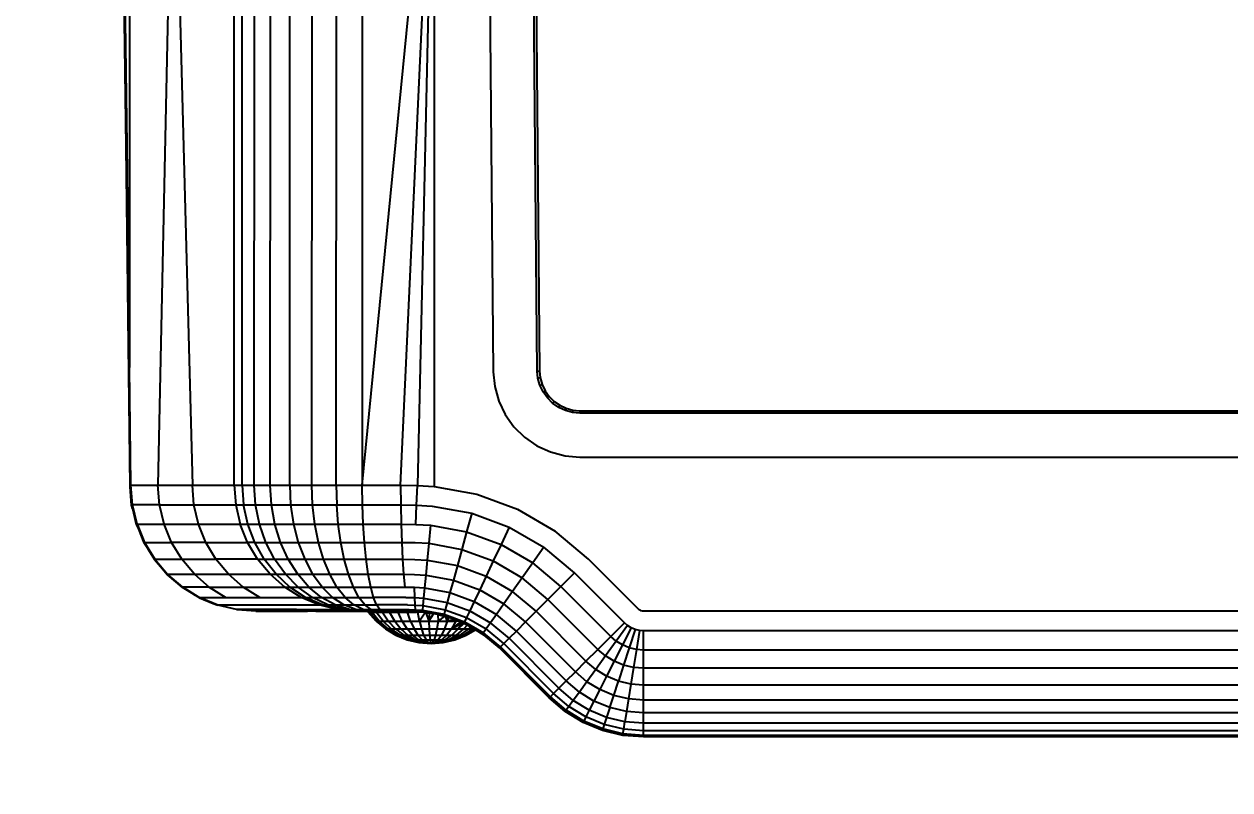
# Model space of a CAD drawing. Header units: inches. Extents: x -347369 to -260369, y 119522 to 149869.
# Drawn here: x -285173.7 to -285125.03, y 136709.24 to 136740.15 of the extents above; entities that cross this region are included whole.
import ezdxf

# ---------------------------------------------------------------- set-up
doc = ezdxf.new("R2010")
doc.units = ezdxf.units.IN
doc.header["$LTSCALE"] = 300
doc.layers.add('MACCHINA', color=40, linetype='Continuous')
doc.layers.add('QUOTE', color=7, linetype='Continuous')
doc.styles.get("Standard").update_dxf_attribs({"font": 'romans.shx'})
doc.dimstyles.new('sc1a100', dxfattribs={"dimscale": 100, "dimtxt": 3, "dimasz": 3, "dimexe": 0, "dimexo": 0, "dimgap": 1, "dimtad": 1, "dimzin": 12, "dimdsep": 46, "dimtxsty": 'Standard', "dimblk": 'CLOSEDBLANK', "dimcen": 1, "dimclrd": 253, "dimclre": 253, "dimclrt": 2, "dimadec": 0, "dimazin": 3, "dimtfac": 1, "dimtmove": 0, "dimatfit": 1, "dimldrblk": 'CLOSEDBLANK', "dimfxl": 1, "dimtolj": 1, "dimtzin": 0, "dimarcsym": 0})

# ---------------------------------------------------------------- blocks, each defined once
blk = doc.blocks.new('_ClosedBlank')
at = {"color": 0, "linetype": 'ByBlock', "lineweight": -2}
for p, q in [((-1, 0.16667), (0, 0)), ((-1, 0.16667), (-1, -0.16667)), ((0, 0), (-1, -0.16667))]:
    blk.add_line(p, q, dxfattribs=at)
blk = doc.blocks.new('*D27')
at = {"layer": 'Defpoints', "color": 0, "transparency": 16777216}
for p in [(-285230.166, 140399.656), (-284017.731, 139699.656), (-287395.23, 137749.656), (-287103.201, 136767.46), (-285230.166, 136499.656)]:
    blk.add_point(p, dxfattribs=at)
at = {"layer": 'QUOTE', "color": 253, "lineweight": -2, "transparency": 16777216}
for p, q in [((-287395.23, 137749.656), (-287753.699, 137542.694)), ((-285230.166, 136499.656), (-285230.166, 136085.732))]:
    blk.add_line(p, q, dxfattribs=at)
blk.add_arc((-285230.166, 138999.656), 2913.924, 215.901435, 264.098565, dxfattribs=at)
at = {"layer": 'QUOTE', "color": 253, "lineweight": -2, "transparency": 16777216, "xscale": 300, "yscale": 300, "zscale": 300}
for p, rotation in [((-287753.699, 137542.694), 122.9507175305296), ((-285230.166, 136085.732), 357.0492824694705)]:
    blk.add_blockref('_ClosedBlank', p, dxfattribs=dict(at, rotation=rotation))
at = {"layer": 'QUOTE', "color": 2, "transparency": 16777216, "insert": (-286562.128, 136692.63), "char_height": 300, "attachment_point": 5, "rotation": 330}
blk.add_mtext('\\A1;60°', dxfattribs=at)
blk = doc.blocks.new('*D37')
at = {"layer": 'Defpoints', "color": 0, "transparency": 16777216}
for p in [(-285230.166, 140399.656), (-286220.116, 139989.605), (-283462.399, 137231.889), (-285230.166, 136499.656), (-284473.382, 136175.299)]:
    blk.add_point(p, dxfattribs=at)
at = {"layer": 'QUOTE', "color": 253, "lineweight": -2, "transparency": 16777216}
for p, q in [((-283462.399, 137231.889), (-283162.594, 136932.083)), ((-285230.166, 136499.656), (-285230.166, 136075.667))]:
    blk.add_line(p, q, dxfattribs=at)
blk.add_arc((-285230.166, 138999.656), 2923.989, 275.881104, 309.118896, dxfattribs=at)
at = {"layer": 'QUOTE', "color": 253, "lineweight": -2, "transparency": 16777216, "xscale": 300, "yscale": 300, "zscale": 300}
for p, rotation in [((-283162.594, 136932.083), 42.0594481817856), ((-285230.166, 136075.667), 182.9405518182139)]:
    blk.add_blockref('_ClosedBlank', p, dxfattribs=dict(at, rotation=rotation))
at = {"layer": 'QUOTE', "color": 2, "transparency": 16777216, "insert": (-284206.875, 136529.212), "char_height": 300, "attachment_point": 5, "rotation": 22.5}
blk.add_mtext('\\A1;45°', dxfattribs=at)
blk = doc.blocks.new('A$Cad528b1c')
at = {"layer": 'MACCHINA'}
for p, q in [((60.717, -2248.577), (60.718, -2273.364)), ((62.481, -2248.577), (61.867, -2278.117)), ((62.481, -2248.577), (63.257, -2278.117)), ((64.943, -2278.117), (64.943, -2248.577)), ((65.259, -2278.117), (65.274, -2248.577)), ((65.753, -2278.117), (65.77, -2248.577)), ((66.401, -2278.117), (66.418, -2248.577)), ((67.184, -2278.117), (67.199, -2248.577)), ((68.08, -2278.117), (68.092, -2248.577)), ((69.065, -2278.117), (69.071, -2248.577)), ((70.108, -2248.577), (70.108, -2278.117)), ((70.108, -2278.117), (73.017, -2248.577)), ((71.663, -2278.117), (73.017, -2248.577)), ((73.017, -2248.577), (72.34, -2278.129)), ((73.017, -2248.577), (73.017, -2278.163)), ((60.578, -2264.447), (60.427, -2251.767)), ((60.455, -2251.801), (60.608, -2264.386)), ((75.242, -2255.974), (75.396, -2273.535)), ((77.174, -2273.511), (77.02, -2255.973)), ((77.115, -2255.973), (77.269, -2273.509)), ((60.741, -2278.178), (60.578, -2264.447)), ((60.608, -2264.386), (60.718, -2273.364)), ((60.776, -2278.117), (60.718, -2273.364)), ((75.396, -2273.535), (75.458, -2274.136)), ((77.174, -2273.511), (77.269, -2273.509)), ((77.203, -2273.792), (77.174, -2273.511)), ((77.203, -2273.792), (77.297, -2273.774)), ((77.283, -2274.08), (77.203, -2273.792)), ((77.269, -2273.509), (77.297, -2273.774)), ((77.297, -2273.774), (77.372, -2274.046)), ((75.458, -2274.136), (75.623, -2274.718)), ((77.283, -2274.08), (77.372, -2274.046)), ((77.411, -2274.35), (77.283, -2274.08)), ((77.372, -2274.046), (77.494, -2274.301)), ((77.411, -2274.35), (77.494, -2274.301)), ((77.494, -2274.301), (77.657, -2274.531)), ((75.623, -2274.718), (75.885, -2275.262)), ((77.585, -2274.593), (77.411, -2274.35)), ((77.585, -2274.593), (77.657, -2274.531)), ((77.797, -2274.803), (77.585, -2274.593)), ((77.657, -2274.531), (77.858, -2274.73)), ((77.797, -2274.803), (77.858, -2274.73)), ((78.043, -2274.973), (77.797, -2274.803)), ((77.858, -2274.73), (78.09, -2274.89)), ((75.885, -2275.262), (76.237, -2275.753)), ((78.043, -2274.973), (78.09, -2274.89)), ((78.314, -2275.099), (78.043, -2274.973)), ((78.09, -2274.89), (78.346, -2275.009)), ((78.314, -2275.099), (78.346, -2275.009)), ((78.603, -2275.176), (78.314, -2275.099)), ((78.346, -2275.009), (78.619, -2275.081)), ((78.619, -2275.081), (78.603, -2275.176)), ((78.9, -2275.201), (78.603, -2275.176)), ((78.619, -2275.081), (78.9, -2275.106)), ((78.9, -2275.106), (272.873, -2275.106)), ((78.9, -2275.106), (78.9, -2275.201)), ((272.873, -2275.201), (78.9, -2275.201)), ((76.237, -2275.753), (76.668, -2276.177)), ((76.668, -2276.177), (77.166, -2276.52)), ((77.166, -2276.52), (77.714, -2276.773)), ((77.714, -2276.773), (78.298, -2276.927)), ((78.298, -2276.927), (78.9, -2276.979)), ((78.9, -2276.979), (272.873, -2276.979)), ((60.741, -2278.178), (60.776, -2278.117)), ((60.804, -2278.917), (60.741, -2278.178)), ((60.838, -2278.911), (60.776, -2278.117)), ((60.776, -2278.117), (61.867, -2278.117)), ((61.867, -2278.117), (62.518, -2278.117)), ((61.929, -2278.912), (61.867, -2278.117)), ((62.518, -2278.117), (63.257, -2278.117)), ((63.257, -2278.117), (64.943, -2278.117)), ((63.318, -2278.912), (63.257, -2278.117)), ((64.943, -2278.117), (65.259, -2278.117)), ((64.943, -2278.117), (65.004, -2278.912)), ((65.259, -2278.117), (65.277, -2278.117)), ((65.259, -2278.117), (65.317, -2278.912)), ((65.277, -2278.117), (65.753, -2278.117)), ((65.772, -2278.117), (65.753, -2278.117)), ((65.806, -2278.912), (65.753, -2278.117)), ((65.772, -2278.117), (66.401, -2278.117)), ((66.401, -2278.117), (66.42, -2278.117)), ((66.447, -2278.912), (66.401, -2278.117)), ((66.42, -2278.117), (67.184, -2278.117)), ((67.184, -2278.117), (67.2, -2278.117)), ((67.184, -2278.117), (67.223, -2278.912)), ((67.2, -2278.117), (68.08, -2278.117)), ((68.08, -2278.117), (68.092, -2278.117)), ((68.111, -2278.912), (68.08, -2278.117)), ((68.092, -2278.117), (69.065, -2278.117)), ((69.065, -2278.117), (69.071, -2278.117)), ((69.065, -2278.117), (69.085, -2278.912)), ((69.071, -2278.117), (70.108, -2278.117)), ((70.108, -2278.117), (71.663, -2278.117)), ((70.119, -2278.912), (70.108, -2278.117)), ((71.663, -2278.117), (72.34, -2278.129)), ((71.663, -2278.117), (71.668, -2278.912)), ((72.305, -2278.922), (72.34, -2278.129)), ((72.34, -2278.129), (73.017, -2278.163)), ((73.017, -2278.163), (74.74, -2278.478)), ((74.74, -2278.478), (76.384, -2279.085)), ((60.838, -2278.911), (60.804, -2278.917)), ((60.837, -2279.05), (60.804, -2278.917)), ((60.837, -2279.05), (60.993, -2279.696)), ((61.929, -2278.912), (60.838, -2278.911)), ((61.023, -2279.686), (60.838, -2278.911)), ((61.929, -2278.912), (63.318, -2278.912)), ((62.113, -2279.687), (61.929, -2278.912)), ((63.318, -2278.912), (65.004, -2278.912)), ((63.501, -2279.687), (63.318, -2278.912)), ((65.004, -2278.912), (65.317, -2278.912)), ((65.004, -2278.912), (65.185, -2279.687)), ((65.317, -2278.912), (65.806, -2278.912)), ((65.489, -2279.687), (65.317, -2278.912)), ((65.806, -2278.912), (66.447, -2278.912)), ((65.963, -2279.687), (65.806, -2278.912)), ((66.447, -2278.912), (67.223, -2278.912)), ((66.586, -2279.687), (66.447, -2278.912)), ((67.223, -2278.912), (68.111, -2278.912)), ((67.223, -2278.912), (67.339, -2279.687)), ((68.111, -2278.912), (69.085, -2278.912)), ((68.2, -2279.687), (68.111, -2278.912)), ((69.085, -2278.912), (70.119, -2278.912)), ((69.146, -2279.687), (69.085, -2278.912)), ((70.119, -2278.912), (71.668, -2278.912)), ((70.15, -2279.687), (70.119, -2278.912)), ((71.668, -2278.912), (72.305, -2278.922)), ((71.668, -2278.912), (71.682, -2279.687)), ((72.276, -2279.695), (72.305, -2278.922)), ((72.305, -2278.922), (72.941, -2278.954)), ((72.941, -2278.954), (74.53, -2279.245)), ((76.384, -2279.085), (77.898, -2279.966)), ((74.53, -2279.245), (74.325, -2279.992)), ((74.53, -2279.245), (76.045, -2279.804)), ((61.023, -2279.686), (60.993, -2279.696)), ((60.993, -2279.696), (61.075, -2279.894)), ((61.023, -2279.686), (62.113, -2279.687)), ((61.023, -2279.686), (61.326, -2280.424)), ((61.075, -2279.894), (61.301, -2280.436)), ((62.113, -2279.687), (63.501, -2279.687)), ((62.414, -2280.424), (62.113, -2279.687)), ((63.501, -2279.687), (65.185, -2279.687)), ((63.8, -2280.424), (63.501, -2279.687)), ((65.185, -2279.687), (65.489, -2279.687)), ((65.482, -2280.424), (65.185, -2279.687)), ((65.489, -2279.687), (65.963, -2279.687)), ((65.771, -2280.424), (65.489, -2279.687)), ((65.963, -2279.687), (66.586, -2279.687)), ((66.222, -2280.424), (65.963, -2279.687)), ((66.586, -2279.687), (67.339, -2279.687)), ((66.814, -2280.424), (66.586, -2279.687)), ((67.339, -2279.687), (68.2, -2279.687)), ((67.339, -2279.687), (67.529, -2280.424)), ((68.2, -2279.687), (69.146, -2279.687)), ((68.348, -2280.424), (68.2, -2279.687)), ((69.146, -2279.687), (70.15, -2279.687)), ((69.247, -2280.424), (69.146, -2279.687)), ((70.15, -2279.687), (71.682, -2279.687)), ((70.2, -2280.424), (70.15, -2279.687)), ((71.682, -2279.687), (72.276, -2279.695)), ((71.682, -2279.687), (71.706, -2280.424)), ((72.276, -2279.695), (72.868, -2279.726)), ((72.868, -2279.726), (72.798, -2280.459)), ((72.868, -2279.726), (74.325, -2279.992)), ((74.325, -2279.992), (74.131, -2280.703)), ((74.325, -2279.992), (75.715, -2280.506)), ((76.045, -2279.804), (75.715, -2280.506)), ((76.045, -2279.804), (77.441, -2280.616)), ((79.24, -2281.093), (77.898, -2279.966)), ((61.326, -2280.424), (61.301, -2280.436)), ((61.454, -2280.685), (61.301, -2280.436)), ((61.326, -2280.424), (62.414, -2280.424)), ((61.326, -2280.424), (61.74, -2281.103)), ((63.8, -2280.424), (62.414, -2280.424)), ((62.826, -2281.103), (62.414, -2280.424)), ((63.8, -2280.424), (65.482, -2280.424)), ((64.209, -2281.103), (63.8, -2280.424)), ((65.771, -2280.424), (65.482, -2280.424)), ((65.887, -2281.103), (65.482, -2280.424)), ((65.771, -2280.424), (66.222, -2280.424)), ((66.155, -2281.103), (65.771, -2280.424)), ((66.222, -2280.424), (66.814, -2280.424)), ((66.575, -2281.103), (66.222, -2280.424)), ((66.814, -2280.424), (67.529, -2280.424)), ((67.124, -2281.103), (66.814, -2280.424)), ((67.529, -2280.424), (68.348, -2280.424)), ((67.529, -2280.424), (67.789, -2281.103)), ((68.348, -2280.424), (69.247, -2280.424)), ((68.549, -2281.103), (68.348, -2280.424)), ((69.247, -2280.424), (70.2, -2280.424)), ((69.384, -2281.103), (69.247, -2280.424)), ((70.2, -2280.424), (71.706, -2280.424)), ((70.269, -2281.103), (70.2, -2280.424)), ((71.706, -2280.424), (72.252, -2280.43)), ((71.706, -2280.424), (71.738, -2281.103)), ((72.252, -2280.43), (72.798, -2280.459)), ((72.798, -2280.459), (72.734, -2281.135)), ((72.798, -2280.459), (74.131, -2280.703)), ((75.715, -2280.506), (75.401, -2281.172)), ((75.715, -2280.506), (76.996, -2281.25)), ((77.441, -2280.616), (76.996, -2281.25)), ((78.678, -2281.655), (77.441, -2280.616)), ((61.454, -2280.685), (61.722, -2281.119)), ((61.74, -2281.103), (61.722, -2281.119)), ((61.722, -2281.119), (61.963, -2281.398)), ((61.74, -2281.103), (62.826, -2281.103)), ((61.74, -2281.103), (61.741, -2281.105)), ((61.741, -2281.105), (62.254, -2281.709)), ((62.826, -2281.103), (64.209, -2281.103)), ((63.337, -2281.709), (62.826, -2281.103)), ((65.887, -2281.103), (64.209, -2281.103)), ((64.717, -2281.709), (64.209, -2281.103)), ((65.887, -2281.103), (66.155, -2281.103)), ((66.391, -2281.709), (65.887, -2281.103)), ((66.155, -2281.103), (66.575, -2281.103)), ((66.634, -2281.709), (66.155, -2281.103)), ((66.575, -2281.103), (67.124, -2281.103)), ((67.013, -2281.709), (66.575, -2281.103)), ((67.124, -2281.103), (67.789, -2281.103)), ((67.51, -2281.709), (67.124, -2281.103)), ((67.789, -2281.103), (68.549, -2281.103)), ((67.789, -2281.103), (68.111, -2281.709)), ((68.549, -2281.103), (69.384, -2281.103)), ((68.799, -2281.709), (68.549, -2281.103)), ((69.384, -2281.103), (70.269, -2281.103)), ((69.554, -2281.709), (69.384, -2281.103)), ((70.269, -2281.103), (71.738, -2281.103)), ((70.355, -2281.709), (70.269, -2281.103)), ((71.738, -2281.103), (72.236, -2281.108)), ((71.738, -2281.103), (71.778, -2281.709)), ((72.236, -2281.108), (72.734, -2281.135)), ((74.131, -2280.703), (73.951, -2281.358)), ((74.131, -2280.703), (75.401, -2281.172)), ((81.255, -2283.108), (79.24, -2281.093)), ((61.963, -2281.398), (62.246, -2281.726)), ((72.734, -2281.135), (72.677, -2281.739)), ((72.734, -2281.135), (73.951, -2281.358)), ((73.951, -2281.358), (73.791, -2281.943)), ((73.951, -2281.358), (75.112, -2281.787)), ((75.401, -2281.172), (75.112, -2281.787)), ((75.401, -2281.172), (76.572, -2281.852)), ((76.996, -2281.25), (76.572, -2281.852)), ((78.13, -2282.203), (76.996, -2281.25)), ((62.246, -2281.726), (62.254, -2281.709)), ((62.586, -2282.014), (62.246, -2281.726)), ((62.254, -2281.709), (63.337, -2281.709)), ((62.254, -2281.709), (62.258, -2281.714)), ((62.258, -2281.714), (62.856, -2282.227)), ((62.586, -2282.014), (62.856, -2282.227)), ((62.858, -2282.244), (62.586, -2282.014)), ((63.337, -2281.709), (64.717, -2281.709)), ((63.337, -2281.709), (63.936, -2282.227)), ((64.717, -2281.709), (66.391, -2281.709)), ((65.312, -2282.227), (64.717, -2281.709)), ((66.391, -2281.709), (66.634, -2281.709)), ((66.982, -2282.227), (66.391, -2281.709)), ((66.634, -2281.709), (67.013, -2281.709)), ((67.194, -2282.227), (66.634, -2281.709)), ((67.013, -2281.709), (67.51, -2281.709)), ((67.526, -2282.227), (67.013, -2281.709)), ((67.51, -2281.709), (68.111, -2281.709)), ((67.962, -2282.227), (67.51, -2281.709)), ((68.111, -2281.709), (68.799, -2281.709)), ((68.489, -2282.227), (68.111, -2281.709)), ((68.799, -2281.709), (69.554, -2281.709)), ((69.092, -2282.227), (68.799, -2281.709)), ((69.554, -2281.709), (70.355, -2281.709)), ((69.754, -2282.227), (69.554, -2281.709)), ((70.355, -2281.709), (71.778, -2281.709)), ((70.456, -2282.227), (70.355, -2281.709)), ((71.778, -2281.709), (72.228, -2281.714)), ((71.778, -2281.709), (71.825, -2282.227)), ((72.228, -2281.714), (72.677, -2281.739)), ((72.677, -2281.739), (72.628, -2282.254)), ((72.677, -2281.739), (73.791, -2281.943)), ((73.791, -2281.943), (73.654, -2282.442)), ((73.791, -2281.943), (74.853, -2282.335)), ((75.112, -2281.787), (74.853, -2282.335)), ((75.112, -2281.787), (76.181, -2282.408)), ((76.572, -2281.852), (76.181, -2282.408)), ((77.609, -2282.724), (76.572, -2281.852)), ((78.678, -2281.655), (78.13, -2282.203)), ((80.693, -2283.67), (78.678, -2281.655)), ((63.936, -2282.227), (62.856, -2282.227)), ((62.866, -2282.233), (62.856, -2282.227)), ((62.858, -2282.244), (62.866, -2282.233)), ((63.306, -2282.514), (62.858, -2282.244)), ((63.531, -2282.644), (62.866, -2282.233)), ((63.306, -2282.514), (63.531, -2282.644)), ((63.545, -2282.659), (63.306, -2282.514)), ((63.936, -2282.227), (65.312, -2282.227)), ((63.936, -2282.227), (64.608, -2282.644)), ((65.312, -2282.227), (66.982, -2282.227)), ((65.979, -2282.644), (65.312, -2282.227)), ((66.982, -2282.227), (67.194, -2282.227)), ((67.643, -2282.644), (66.982, -2282.227)), ((67.194, -2282.227), (67.526, -2282.227)), ((67.822, -2282.644), (67.194, -2282.227)), ((67.526, -2282.227), (67.962, -2282.227)), ((68.102, -2282.644), (67.526, -2282.227)), ((67.962, -2282.227), (68.489, -2282.227)), ((68.469, -2282.644), (67.962, -2282.227)), ((68.489, -2282.227), (69.092, -2282.227)), ((68.913, -2282.644), (68.489, -2282.227)), ((69.092, -2282.227), (69.754, -2282.227)), ((69.42, -2282.644), (69.092, -2282.227)), ((69.754, -2282.227), (70.456, -2282.227)), ((69.978, -2282.644), (69.754, -2282.227)), ((70.456, -2282.227), (71.825, -2282.227)), ((70.569, -2282.644), (70.456, -2282.227)), ((71.825, -2282.227), (72.227, -2282.231)), ((72.227, -2282.231), (72.628, -2282.254)), ((72.233, -2282.647), (72.227, -2282.231)), ((72.628, -2282.254), (72.588, -2282.669)), ((72.628, -2282.254), (73.654, -2282.442)), ((73.654, -2282.442), (73.544, -2282.844)), ((73.654, -2282.442), (74.633, -2282.804)), ((74.853, -2282.335), (74.633, -2282.804)), ((74.853, -2282.335), (75.833, -2282.904)), ((76.181, -2282.408), (75.833, -2282.904)), ((77.128, -2283.205), (76.181, -2282.408)), ((78.13, -2282.203), (77.609, -2282.724)), ((80.144, -2284.218), (78.13, -2282.203)), ((63.531, -2282.644), (64.608, -2282.644)), ((63.548, -2282.651), (63.531, -2282.644)), ((63.545, -2282.659), (63.548, -2282.651)), ((63.545, -2282.659), (64.262, -2282.949)), ((63.545, -2282.659), (64.101, -2282.885)), ((64.262, -2282.949), (63.548, -2282.651)), ((64.262, -2282.949), (64.101, -2282.885)), ((64.101, -2282.885), (64.288, -2282.96)), ((64.262, -2282.949), (65.335, -2282.949)), ((64.262, -2282.949), (64.289, -2282.955)), ((64.289, -2282.955), (64.288, -2282.96)), ((65.032, -2283.135), (64.288, -2282.96)), ((64.608, -2282.644), (65.979, -2282.644)), ((65.335, -2282.949), (66.702, -2282.949)), ((65.979, -2282.644), (67.643, -2282.644)), ((66.702, -2282.949), (68.36, -2282.949)), ((67.643, -2282.644), (67.822, -2282.644)), ((68.36, -2282.949), (67.643, -2282.644)), ((67.822, -2282.644), (68.102, -2282.644)), ((68.503, -2282.949), (67.822, -2282.644)), ((68.102, -2282.644), (68.469, -2282.644)), ((68.726, -2282.949), (68.102, -2282.644)), ((68.36, -2282.949), (68.503, -2282.949)), ((69.115, -2283.135), (68.36, -2282.949)), ((68.469, -2282.644), (68.913, -2282.644)), ((69.018, -2282.949), (68.469, -2282.644)), ((68.503, -2282.949), (68.726, -2282.949)), ((69.219, -2283.135), (68.503, -2282.949)), ((68.726, -2282.949), (69.018, -2282.949)), ((69.382, -2283.135), (68.726, -2282.949)), ((68.913, -2282.644), (69.42, -2282.644)), ((69.371, -2282.949), (68.913, -2282.644)), ((69.018, -2282.949), (69.371, -2282.949)), ((69.596, -2283.135), (69.018, -2282.949)), ((69.371, -2282.949), (69.776, -2282.949)), ((69.855, -2283.135), (69.371, -2282.949)), ((69.42, -2282.644), (69.978, -2282.644)), ((69.776, -2282.949), (69.42, -2282.644)), ((69.776, -2282.949), (70.22, -2282.949)), ((70.15, -2283.135), (69.776, -2282.949)), ((69.978, -2282.644), (70.569, -2282.644)), ((70.22, -2282.949), (69.978, -2282.644)), ((70.22, -2282.949), (70.691, -2282.949)), ((70.475, -2283.135), (70.22, -2282.949)), ((71.877, -2282.644), (70.569, -2282.644)), ((70.691, -2282.949), (70.569, -2282.644)), ((71.934, -2282.949), (70.691, -2282.949)), ((70.82, -2283.135), (70.691, -2282.949)), ((71.877, -2282.644), (72.233, -2282.647)), ((71.934, -2282.949), (72.247, -2282.952)), ((72.233, -2282.647), (72.588, -2282.669)), ((72.247, -2282.952), (72.233, -2282.647)), ((72.247, -2282.952), (72.559, -2282.973)), ((72.268, -2283.139), (72.247, -2282.952)), ((72.559, -2282.973), (72.542, -2283.158)), ((72.588, -2282.669), (72.559, -2282.973)), ((72.559, -2282.973), (73.463, -2283.138)), ((72.588, -2282.669), (73.544, -2282.844)), ((73.544, -2282.844), (73.463, -2283.138)), ((73.544, -2282.844), (74.455, -2283.18)), ((74.633, -2282.804), (74.455, -2283.18)), ((74.633, -2282.804), (75.535, -2283.328)), ((75.833, -2282.904), (75.535, -2283.328)), ((76.7, -2283.633), (75.833, -2282.904)), ((77.609, -2282.724), (77.128, -2283.205)), ((79.624, -2284.739), (77.609, -2282.724)), ((66.101, -2283.135), (65.032, -2283.135)), ((65.069, -2283.138), (65.032, -2283.135)), ((65.069, -2283.141), (65.032, -2283.135)), ((65.045, -2283.136), (65.069, -2283.141)), ((65.821, -2283.197), (65.069, -2283.138)), ((65.069, -2283.138), (65.069, -2283.141)), ((65.821, -2283.197), (65.069, -2283.141)), ((65.821, -2283.197), (66.886, -2283.197)), ((65.821, -2283.197), (67.898, -2283.197)), ((67.93, -2283.197), (65.821, -2283.197)), ((68.029, -2283.197), (65.821, -2283.197)), ((67.463, -2283.135), (66.101, -2283.135)), ((68.243, -2283.197), (66.886, -2283.197)), ((67.463, -2283.135), (69.115, -2283.135)), ((69.889, -2283.197), (68.243, -2283.197)), ((68.243, -2283.197), (70.349, -2283.197)), ((69.115, -2283.135), (69.219, -2283.135)), ((69.219, -2283.135), (69.382, -2283.135)), ((69.382, -2283.135), (69.596, -2283.135)), ((69.596, -2283.135), (69.855, -2283.135)), ((69.855, -2283.135), (70.15, -2283.135)), ((69.889, -2283.197), (69.954, -2283.197)), ((70.003, -2283.197), (69.889, -2283.197)), ((69.896, -2283.197), (69.957, -2283.197)), ((69.954, -2283.197), (70.055, -2283.197)), ((70.35, -2283.197), (69.957, -2283.197)), ((70.342, -2283.197), (70.055, -2283.197)), ((70.055, -2283.197), (70.189, -2283.197)), ((70.15, -2283.135), (70.475, -2283.135)), ((70.189, -2283.197), (70.35, -2283.197)), ((70.35, -2283.197), (70.534, -2283.197)), ((70.35, -2283.235), (70.35, -2283.197)), ((70.673, -2283.604), (70.35, -2283.235)), ((70.35, -2283.235), (70.386, -2283.235)), ((70.385, -2283.197), (70.386, -2283.235)), ((70.49, -2283.197), (70.386, -2283.235)), ((70.386, -2283.235), (70.491, -2283.235)), ((70.705, -2283.604), (70.386, -2283.235)), ((70.386, -2283.235), (70.386, -2283.235)), ((70.475, -2283.135), (70.82, -2283.135)), ((70.49, -2283.197), (70.495, -2283.235)), ((70.491, -2283.235), (70.495, -2283.235)), ((70.495, -2283.235), (70.662, -2283.197)), ((70.495, -2283.235), (70.664, -2283.235)), ((70.8, -2283.604), (70.495, -2283.235)), ((70.534, -2283.197), (70.737, -2283.197)), ((70.662, -2283.197), (70.672, -2283.235)), ((70.664, -2283.235), (70.672, -2283.235)), ((70.672, -2283.235), (70.897, -2283.197)), ((70.672, -2283.235), (70.898, -2283.235)), ((70.955, -2283.604), (70.672, -2283.235)), ((70.737, -2283.197), (70.951, -2283.197)), ((70.82, -2283.135), (71.994, -2283.135)), ((70.857, -2283.197), (71.524, -2283.197)), ((70.897, -2283.197), (70.913, -2283.235)), ((70.898, -2283.235), (70.913, -2283.235)), ((71.186, -2283.197), (70.913, -2283.235)), ((70.913, -2283.235), (71.188, -2283.235)), ((71.165, -2283.604), (70.913, -2283.235)), ((70.951, -2283.197), (72.055, -2283.197)), ((71.186, -2283.197), (71.211, -2283.235)), ((71.188, -2283.235), (71.211, -2283.235)), ((71.524, -2283.197), (71.211, -2283.235)), ((71.211, -2283.235), (71.526, -2283.235)), ((71.425, -2283.604), (71.211, -2283.235)), ((71.774, -2283.197), (71.524, -2283.197)), ((71.524, -2283.197), (71.558, -2283.235)), ((71.526, -2283.235), (71.558, -2283.235)), ((71.558, -2283.235), (71.899, -2283.197)), ((71.558, -2283.235), (71.901, -2283.235)), ((71.727, -2283.604), (71.558, -2283.235)), ((71.899, -2283.197), (71.942, -2283.235)), ((71.901, -2283.235), (71.942, -2283.235)), ((71.942, -2283.235), (72.055, -2283.197)), ((71.942, -2283.235), (72.241, -2283.209)), ((71.942, -2283.235), (72.303, -2283.235)), ((72.063, -2283.604), (71.942, -2283.235)), ((71.994, -2283.135), (72.268, -2283.139)), ((72.055, -2283.197), (71.994, -2283.135)), ((72.055, -2283.197), (72.296, -2283.203)), ((72.055, -2283.197), (72.548, -2283.228)), ((72.268, -2283.139), (72.542, -2283.158)), ((72.296, -2283.203), (72.268, -2283.139)), ((72.536, -2283.22), (72.296, -2283.203)), ((72.296, -2283.203), (72.609, -2283.233)), ((72.354, -2283.235), (72.303, -2283.235)), ((72.354, -2283.235), (72.319, -2283.213)), ((72.423, -2283.604), (72.354, -2283.235)), ((72.62, -2283.235), (72.354, -2283.235)), ((72.67, -2283.245), (72.423, -2283.604)), ((72.542, -2283.158), (72.536, -2283.22)), ((72.536, -2283.22), (72.847, -2283.277)), ((72.542, -2283.158), (73.414, -2283.318)), ((72.68, -2283.246), (72.795, -2283.604)), ((72.795, -2283.604), (72.847, -2283.277)), ((72.795, -2283.604), (72.995, -2283.304)), ((73.398, -2283.378), (72.847, -2283.277)), ((73.16, -2283.334), (73.171, -2283.604)), ((73.427, -2283.406), (73.171, -2283.604)), ((73.2, -2283.342), (73.62, -2283.46)), ((73.414, -2283.318), (73.398, -2283.378)), ((73.398, -2283.378), (73.62, -2283.46)), ((73.463, -2283.138), (73.414, -2283.318)), ((73.414, -2283.318), (74.246, -2283.625)), ((73.456, -2283.414), (73.539, -2283.604)), ((73.463, -2283.138), (74.325, -2283.456)), ((73.539, -2283.604), (73.618, -2283.459)), ((73.841, -2283.541), (73.539, -2283.604)), ((74.219, -2283.681), (73.62, -2283.46)), ((73.879, -2283.556), (73.887, -2283.604)), ((74.325, -2283.456), (74.246, -2283.625)), ((74.455, -2283.18), (74.325, -2283.456)), ((74.325, -2283.456), (75.12, -2283.918)), ((74.455, -2283.18), (75.295, -2283.669)), ((75.535, -2283.328), (75.295, -2283.669)), ((76.333, -2283.999), (75.535, -2283.328)), ((77.128, -2283.205), (76.7, -2283.633)), ((79.143, -2285.219), (77.128, -2283.205)), ((81.291, -2283.139), (81.255, -2283.108)), ((81.332, -2283.164), (81.291, -2283.139)), ((81.376, -2283.182), (81.332, -2283.164)), ((81.422, -2283.194), (81.376, -2283.182)), ((81.47, -2283.197), (81.422, -2283.194)), ((270.303, -2283.197), (81.47, -2283.197)), ((70.673, -2283.604), (70.705, -2283.604)), ((70.673, -2283.604), (71.049, -2283.918)), ((70.705, -2283.604), (70.8, -2283.604)), ((70.705, -2283.604), (71.076, -2283.918)), ((70.8, -2283.604), (70.955, -2283.604)), ((71.155, -2283.918), (70.8, -2283.604)), ((70.955, -2283.604), (71.165, -2283.604)), ((71.283, -2283.918), (70.955, -2283.604)), ((71.049, -2283.918), (71.076, -2283.918)), ((71.049, -2283.918), (71.47, -2284.17)), ((71.076, -2283.918), (71.155, -2283.918)), ((71.076, -2283.918), (71.49, -2284.17)), ((71.155, -2283.918), (71.283, -2283.918)), ((71.551, -2284.17), (71.155, -2283.918)), ((71.165, -2283.604), (71.425, -2283.604)), ((71.165, -2283.604), (71.458, -2283.918)), ((71.283, -2283.918), (71.458, -2283.918)), ((71.65, -2284.17), (71.283, -2283.918)), ((71.425, -2283.604), (71.727, -2283.604)), ((71.425, -2283.604), (71.674, -2283.918)), ((71.458, -2283.918), (71.674, -2283.918)), ((71.458, -2283.918), (71.785, -2284.17)), ((71.674, -2283.918), (71.925, -2283.918)), ((71.674, -2283.918), (71.951, -2284.17)), ((71.727, -2283.604), (72.063, -2283.604)), ((71.925, -2283.918), (71.727, -2283.604)), ((71.925, -2283.918), (72.203, -2283.918)), ((72.145, -2284.17), (71.925, -2283.918)), ((72.063, -2283.604), (72.423, -2283.604)), ((72.063, -2283.604), (72.203, -2283.918)), ((72.203, -2283.918), (72.502, -2283.918)), ((72.203, -2283.918), (72.36, -2284.17)), ((72.423, -2283.604), (72.795, -2283.604)), ((72.423, -2283.604), (72.502, -2283.918)), ((72.502, -2283.918), (72.811, -2283.918)), ((72.502, -2283.918), (72.59, -2284.17)), ((72.795, -2283.604), (73.171, -2283.604)), ((72.795, -2283.604), (72.811, -2283.918)), ((72.811, -2283.918), (73.123, -2283.918)), ((72.811, -2283.918), (72.829, -2284.17)), ((73.123, -2283.918), (73.07, -2284.17)), ((73.171, -2283.604), (73.123, -2283.918)), ((73.123, -2283.918), (73.428, -2283.918)), ((73.171, -2283.604), (73.539, -2283.604)), ((73.428, -2283.918), (73.305, -2284.17)), ((73.539, -2283.604), (73.428, -2283.918)), ((73.428, -2283.918), (73.718, -2283.918)), ((73.718, -2283.918), (73.529, -2284.17)), ((73.539, -2283.604), (73.887, -2283.604)), ((73.887, -2283.604), (73.718, -2283.918)), ((74.081, -2283.631), (73.718, -2283.918)), ((73.718, -2283.918), (74.157, -2283.667)), ((73.718, -2283.918), (73.984, -2283.918)), ((73.734, -2284.17), (73.984, -2283.918)), ((74.052, -2283.619), (73.887, -2283.604)), ((73.915, -2284.17), (74.218, -2283.918)), ((74.163, -2283.67), (73.984, -2283.918)), ((73.984, -2283.918), (74.208, -2283.691)), ((73.984, -2283.918), (74.218, -2283.918)), ((74.066, -2284.17), (74.414, -2283.918)), ((74.356, -2283.761), (74.07, -2283.626)), ((74.566, -2283.918), (74.183, -2284.17)), ((74.354, -2283.76), (74.218, -2283.918)), ((74.218, -2283.918), (74.414, -2283.918)), ((74.246, -2283.625), (74.219, -2283.681)), ((74.219, -2283.681), (74.356, -2283.761)), ((74.246, -2283.625), (75.013, -2284.07)), ((74.646, -2283.929), (74.264, -2284.17)), ((74.66, -2283.938), (74.264, -2284.17)), ((74.661, -2283.938), (74.304, -2284.17)), ((74.304, -2284.17), (74.681, -2283.95)), ((74.977, -2284.122), (74.356, -2283.761)), ((74.414, -2283.918), (74.51, -2283.85)), ((74.414, -2283.918), (74.566, -2283.918)), ((74.541, -2283.868), (74.566, -2283.918)), ((74.566, -2283.918), (74.609, -2283.908)), ((74.626, -2283.918), (74.566, -2283.918)), ((74.667, -2283.942), (75.037, -2284.172)), ((75.12, -2283.918), (75.013, -2284.07)), ((75.295, -2283.669), (75.12, -2283.918)), ((75.823, -2284.509), (75.12, -2283.918)), ((76.039, -2284.294), (75.295, -2283.669)), ((76.333, -2283.999), (76.039, -2284.294)), ((76.7, -2283.633), (76.333, -2283.999)), ((78.348, -2286.014), (76.333, -2283.999)), ((78.714, -2285.648), (76.7, -2283.633)), ((80.144, -2284.218), (80.693, -2283.67)), ((80.824, -2283.782), (80.368, -2284.409)), ((80.971, -2283.872), (80.619, -2284.563)), ((80.824, -2283.782), (80.693, -2283.67)), ((80.971, -2283.872), (80.824, -2283.782)), ((81.13, -2283.938), (80.891, -2284.675)), ((81.13, -2283.938), (80.971, -2283.872)), ((81.298, -2283.978), (81.13, -2283.938)), ((81.298, -2283.978), (81.177, -2284.744)), ((81.47, -2283.992), (81.298, -2283.978)), ((270.303, -2283.992), (81.47, -2283.992)), ((81.47, -2284.767), (81.47, -2283.992)), ((71.47, -2284.17), (71.49, -2284.17)), ((71.47, -2284.17), (71.924, -2284.355)), ((71.49, -2284.17), (71.551, -2284.17)), ((71.49, -2284.17), (71.938, -2284.355)), ((71.551, -2284.17), (71.65, -2284.17)), ((71.979, -2284.355), (71.551, -2284.17)), ((71.65, -2284.17), (71.785, -2284.17)), ((72.046, -2284.355), (71.65, -2284.17)), ((71.785, -2284.17), (71.951, -2284.17)), ((71.785, -2284.17), (72.138, -2284.355)), ((71.924, -2284.355), (71.938, -2284.355)), ((71.924, -2284.355), (72.401, -2284.468)), ((71.938, -2284.355), (71.979, -2284.355)), ((71.938, -2284.355), (72.408, -2284.468)), ((71.951, -2284.17), (72.145, -2284.17)), ((71.951, -2284.17), (72.251, -2284.355)), ((71.979, -2284.355), (72.046, -2284.355)), ((72.429, -2284.468), (71.979, -2284.355)), ((72.046, -2284.355), (72.138, -2284.355)), ((72.463, -2284.468), (72.046, -2284.355)), ((72.138, -2284.355), (72.251, -2284.355)), ((72.138, -2284.355), (72.509, -2284.468)), ((72.145, -2284.17), (72.36, -2284.17)), ((72.383, -2284.355), (72.145, -2284.17)), ((72.251, -2284.355), (72.383, -2284.355)), ((72.251, -2284.355), (72.567, -2284.468)), ((72.36, -2284.17), (72.59, -2284.17)), ((72.36, -2284.17), (72.529, -2284.355)), ((72.383, -2284.355), (72.529, -2284.355)), ((72.633, -2284.468), (72.383, -2284.355)), ((72.401, -2284.468), (72.89, -2284.505)), ((72.401, -2284.468), (72.408, -2284.468)), ((72.408, -2284.468), (72.429, -2284.468)), ((72.429, -2284.468), (72.463, -2284.468)), ((72.463, -2284.468), (72.509, -2284.468)), ((72.509, -2284.468), (72.567, -2284.468)), ((72.529, -2284.355), (72.686, -2284.355)), ((72.529, -2284.355), (72.707, -2284.468)), ((72.567, -2284.468), (72.633, -2284.468)), ((72.59, -2284.17), (72.829, -2284.17)), ((72.59, -2284.17), (72.686, -2284.355)), ((72.633, -2284.468), (72.707, -2284.468)), ((72.686, -2284.355), (72.849, -2284.355)), ((72.686, -2284.355), (72.787, -2284.468)), ((72.707, -2284.468), (72.787, -2284.468)), ((72.787, -2284.468), (72.869, -2284.468)), ((72.829, -2284.17), (73.07, -2284.17)), ((72.829, -2284.17), (72.849, -2284.355)), ((72.849, -2284.355), (73.012, -2284.355)), ((72.849, -2284.355), (72.869, -2284.468)), ((72.869, -2284.468), (72.952, -2284.468)), ((72.89, -2284.505), (73.377, -2284.468)), ((73.012, -2284.355), (72.952, -2284.468)), ((72.952, -2284.468), (73.033, -2284.468)), ((73.07, -2284.17), (73.012, -2284.355)), ((73.012, -2284.355), (73.172, -2284.355)), ((73.172, -2284.355), (73.033, -2284.468)), ((73.033, -2284.468), (73.11, -2284.468)), ((73.07, -2284.17), (73.305, -2284.17)), ((73.324, -2284.355), (73.11, -2284.468)), ((73.11, -2284.468), (73.18, -2284.468)), ((73.305, -2284.17), (73.172, -2284.355)), ((73.172, -2284.355), (73.324, -2284.355)), ((73.18, -2284.468), (73.464, -2284.355)), ((73.18, -2284.468), (73.242, -2284.468)), ((73.242, -2284.468), (73.587, -2284.355)), ((73.242, -2284.468), (73.294, -2284.468)), ((73.294, -2284.468), (73.69, -2284.355)), ((73.294, -2284.468), (73.335, -2284.468)), ((73.305, -2284.17), (73.529, -2284.17)), ((73.529, -2284.17), (73.324, -2284.355)), ((73.324, -2284.355), (73.464, -2284.355)), ((73.77, -2284.355), (73.335, -2284.468)), ((73.335, -2284.468), (73.363, -2284.468)), ((73.824, -2284.355), (73.363, -2284.468)), ((73.363, -2284.468), (73.377, -2284.468)), ((73.377, -2284.468), (73.852, -2284.355)), ((73.464, -2284.355), (73.734, -2284.17)), ((73.464, -2284.355), (73.587, -2284.355)), ((73.529, -2284.17), (73.734, -2284.17)), ((73.587, -2284.355), (73.915, -2284.17)), ((73.587, -2284.355), (73.69, -2284.355)), ((73.69, -2284.355), (74.066, -2284.17)), ((73.69, -2284.355), (73.77, -2284.355)), ((73.734, -2284.17), (73.915, -2284.17)), ((74.183, -2284.17), (73.77, -2284.355)), ((73.77, -2284.355), (73.824, -2284.355)), ((74.264, -2284.17), (73.824, -2284.355)), ((73.824, -2284.355), (73.852, -2284.355)), ((73.852, -2284.355), (74.304, -2284.17)), ((73.915, -2284.17), (74.066, -2284.17)), ((74.066, -2284.17), (74.183, -2284.17)), ((74.183, -2284.17), (74.264, -2284.17)), ((74.264, -2284.17), (74.304, -2284.17)), ((75.013, -2284.07), (74.977, -2284.122)), ((75.037, -2284.172), (74.977, -2284.122)), ((75.692, -2284.641), (75.013, -2284.07)), ((75.647, -2284.685), (75.037, -2284.172)), ((75.823, -2284.509), (75.692, -2284.641)), ((76.039, -2284.294), (75.823, -2284.509)), ((77.838, -2286.524), (75.823, -2284.509)), ((78.054, -2286.309), (76.039, -2284.294)), ((79.624, -2284.739), (80.144, -2284.218)), ((80.368, -2284.409), (79.935, -2285.005)), ((80.368, -2284.409), (80.144, -2284.218)), ((80.619, -2284.563), (80.368, -2284.409)), ((75.692, -2284.641), (75.647, -2284.685)), ((77.662, -2286.7), (75.647, -2284.685)), ((77.707, -2286.656), (75.692, -2284.641)), ((79.143, -2285.219), (79.624, -2284.739)), ((79.935, -2285.005), (79.536, -2285.555)), ((79.935, -2285.005), (79.624, -2284.739)), ((80.285, -2285.219), (79.935, -2285.005)), ((80.619, -2284.563), (80.285, -2285.219)), ((80.891, -2284.675), (80.619, -2284.563)), ((80.891, -2284.675), (80.663, -2285.376)), ((81.177, -2284.744), (80.891, -2284.675)), ((81.177, -2284.744), (81.062, -2285.471)), ((81.47, -2284.767), (81.177, -2284.744)), ((270.303, -2284.767), (81.47, -2284.767)), ((81.47, -2285.504), (81.47, -2284.767)), ((78.714, -2285.648), (79.143, -2285.219)), ((79.536, -2285.555), (79.143, -2285.219)), ((80.285, -2285.219), (79.976, -2285.825)), ((80.663, -2285.376), (80.285, -2285.219)), ((80.663, -2285.376), (80.453, -2286.022)), ((81.062, -2285.471), (80.663, -2285.376)), ((81.062, -2285.471), (80.955, -2286.143)), ((81.47, -2285.504), (81.062, -2285.471)), ((270.303, -2285.504), (81.47, -2285.504)), ((81.47, -2286.183), (81.47, -2285.504)), ((78.348, -2286.014), (78.714, -2285.648)), ((79.179, -2286.045), (78.714, -2285.648)), ((79.536, -2285.555), (79.179, -2286.045)), ((79.976, -2285.825), (79.536, -2285.555)), ((79.976, -2285.825), (79.701, -2286.365)), ((80.453, -2286.022), (79.976, -2285.825)), ((77.838, -2286.524), (78.054, -2286.309)), ((78.054, -2286.309), (78.348, -2286.014)), ((78.63, -2286.801), (78.054, -2286.309)), ((78.875, -2286.464), (78.348, -2286.014)), ((78.875, -2286.464), (78.63, -2286.801)), ((79.179, -2286.045), (78.875, -2286.464)), ((79.466, -2286.826), (78.875, -2286.464)), ((79.701, -2286.365), (79.179, -2286.045)), ((79.701, -2286.365), (79.466, -2286.826)), ((80.266, -2286.599), (79.701, -2286.365)), ((80.266, -2286.599), (80.453, -2286.022)), ((80.955, -2286.143), (80.453, -2286.022)), ((80.955, -2286.143), (80.86, -2286.741)), ((81.47, -2286.183), (80.955, -2286.143)), ((270.303, -2286.183), (81.47, -2286.183)), ((81.47, -2286.789), (81.47, -2286.183)), ((77.662, -2286.7), (77.707, -2286.656)), ((78.305, -2287.249), (77.662, -2286.7)), ((77.707, -2286.656), (77.838, -2286.524)), ((78.342, -2287.198), (77.707, -2286.656)), ((78.451, -2287.048), (77.838, -2286.524)), ((78.63, -2286.801), (78.451, -2287.048)), ((79.277, -2287.197), (78.63, -2286.801)), ((79.466, -2286.826), (79.277, -2287.197)), ((80.106, -2287.091), (79.466, -2286.826)), ((80.106, -2287.091), (80.266, -2286.599)), ((80.86, -2286.741), (80.266, -2286.599)), ((80.86, -2286.741), (80.779, -2287.253)), ((81.47, -2286.789), (80.86, -2286.741)), ((270.303, -2286.789), (81.47, -2286.789)), ((81.47, -2287.307), (81.47, -2286.789)), ((78.342, -2287.198), (78.305, -2287.249)), ((79.025, -2287.69), (78.305, -2287.249)), ((78.451, -2287.048), (78.342, -2287.198)), ((79.054, -2287.635), (78.342, -2287.198)), ((79.138, -2287.469), (78.451, -2287.048)), ((79.277, -2287.197), (79.138, -2287.469)), ((79.977, -2287.487), (79.277, -2287.197)), ((80.106, -2287.091), (79.977, -2287.487)), ((80.779, -2287.253), (80.106, -2287.091)), ((80.779, -2287.253), (80.714, -2287.664)), ((81.47, -2287.307), (80.779, -2287.253)), ((270.303, -2287.307), (81.47, -2287.307)), ((81.47, -2287.724), (81.47, -2287.307)), ((79.054, -2287.635), (79.025, -2287.69)), ((79.806, -2288.014), (79.025, -2287.69)), ((79.138, -2287.469), (79.054, -2287.635)), ((79.825, -2287.954), (79.054, -2287.635)), ((79.883, -2287.777), (79.138, -2287.469)), ((79.883, -2287.777), (79.825, -2287.954)), ((79.977, -2287.487), (79.883, -2287.777)), ((80.667, -2287.965), (79.883, -2287.777)), ((80.714, -2287.664), (79.977, -2287.487)), ((80.667, -2287.965), (80.714, -2287.664)), ((81.47, -2287.724), (80.714, -2287.664)), ((270.303, -2287.724), (81.47, -2287.724)), ((81.47, -2288.029), (81.47, -2287.724)), ((79.825, -2287.954), (79.806, -2288.014)), ((80.628, -2288.211), (79.806, -2288.014)), ((80.637, -2288.149), (79.825, -2287.954)), ((80.628, -2288.211), (80.637, -2288.149)), ((81.47, -2288.277), (80.628, -2288.211)), ((80.637, -2288.149), (80.667, -2287.965)), ((81.47, -2288.215), (80.637, -2288.149)), ((81.47, -2288.029), (80.667, -2287.965)), ((270.303, -2288.029), (81.47, -2288.029)), ((81.47, -2288.215), (81.47, -2288.029)), ((270.303, -2288.215), (81.47, -2288.215)), ((81.47, -2288.277), (81.47, -2288.215)), ((270.303, -2288.277), (81.47, -2288.277)), ((96.106, -2288.277), (81.47, -2288.277)), ((92.045, -2288.277), (81.47, -2288.277)), ((91.441, -2288.277), (81.47, -2288.277)), ((86.304, -2288.277), (81.47, -2288.277)), ((86.692, -2288.277), (86.304, -2288.277)), ((91.529, -2288.277), (91.441, -2288.277)), ((92.1, -2288.277), (92.045, -2288.277)), ((255.667, -2288.277), (96.106, -2288.277))]:
    blk.add_line(p, q, dxfattribs=at)

msp = doc.modelspace()

# ---------------------------------------------------------------- block references
msp.add_blockref('A$Cad528b1c', (-285230.166, 138999.656))

# ---------------------------------------------------------------- dimensions: what is measured, and where the dimension line sits
at = {"layer": 'QUOTE'}
for base, line2, picture, middle in [((-287103.201, 136767.46), ((-287395.23, 137749.656), (-284017.731, 139699.656)), '*D27', (-286562.128, 136692.63)), ((-284473.382, 136175.299), ((-283462.399, 137231.889), (-286220.116, 139989.605)), '*D37', (-284206.875, 136529.212))]:
    dim = msp.add_angular_dim_2l(base=base, line1=((-285230.166, 136499.656), (-285230.166, 140399.656)), line2=line2, dimstyle='sc1a100', dxfattribs=at)
    dim.commit()
    dim.dimension.update_dxf_attribs({"geometry": picture, "text_midpoint": middle})

doc.saveas('drawing.dxf')
